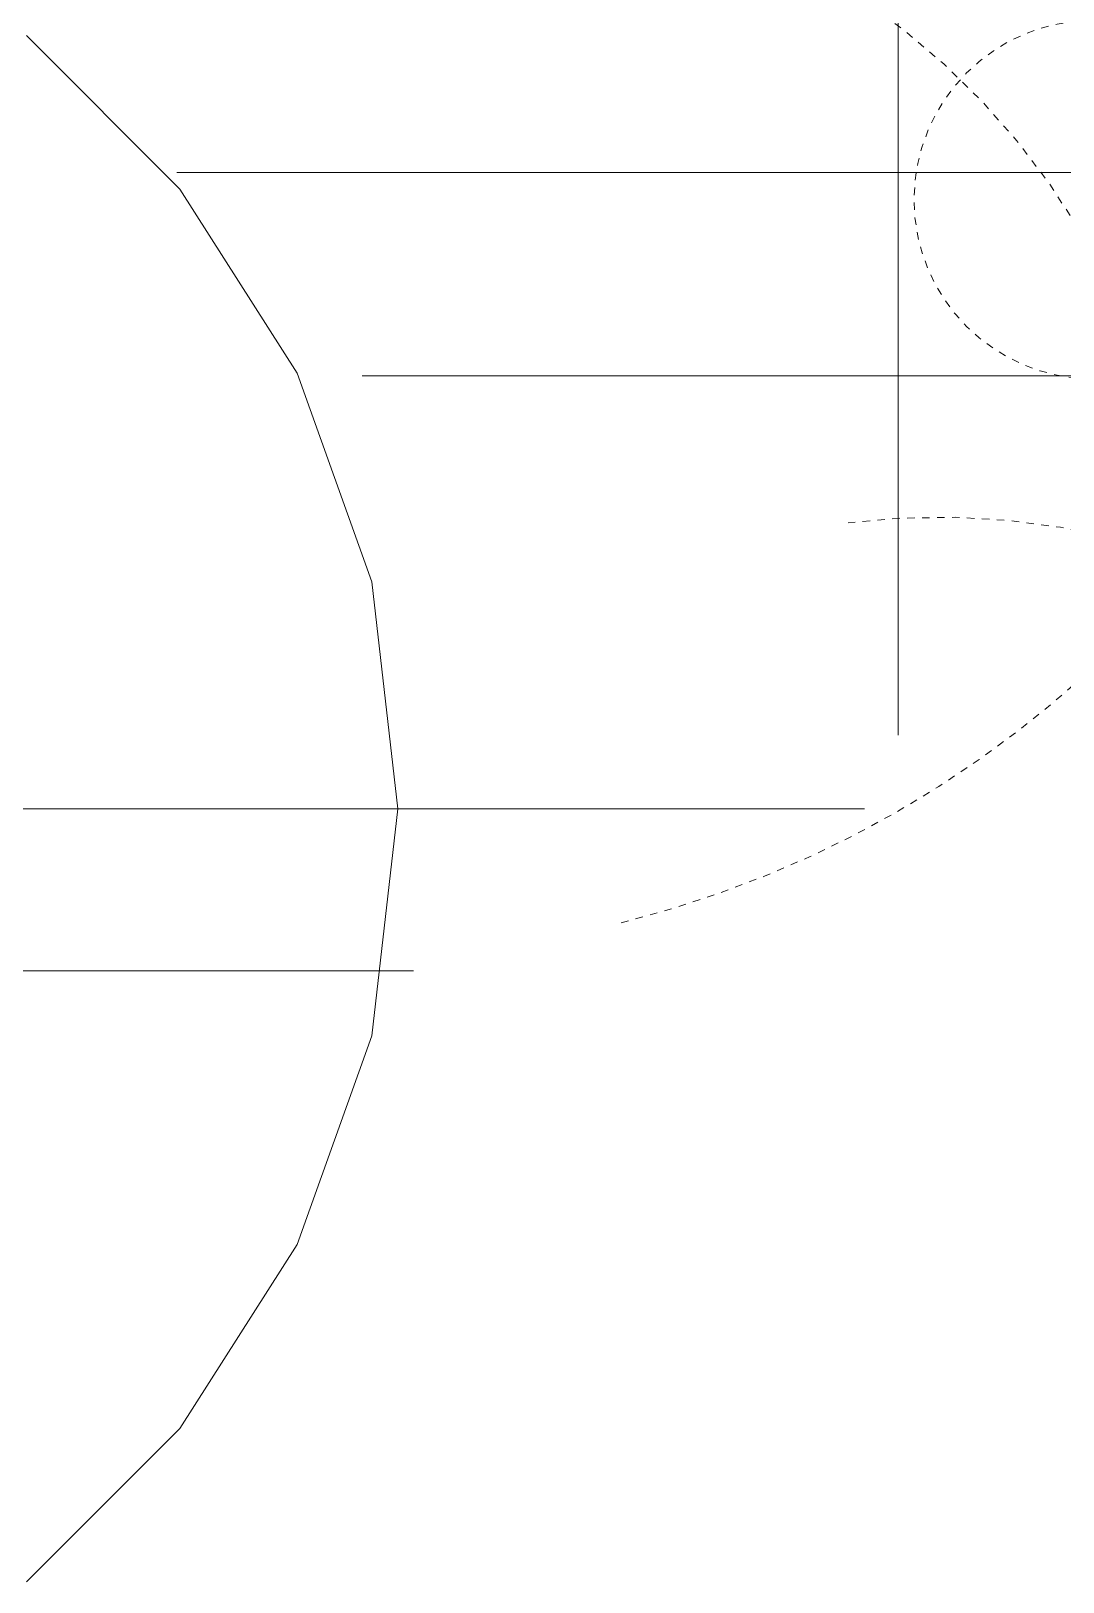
# Model space of a CAD drawing. Header units: inches. Extents: x 9391 to 11530, y 1186 to 2858.
# Drawn here: x 11309.96 to 11327.23, y 2608.62 to 2634.58 of the extents above; entities that cross this region are included whole.
import ezdxf

# ---------------------------------------------------------------- set-up
doc = ezdxf.new("R2010")
doc.units = ezdxf.units.IN
doc.header["$MEASUREMENT"] = 0
doc.linetypes.add('Dash', pattern=[0.25, 0.125, -0.125])
for name, color, linetype, lineweight in [('A-DETL-GENF-1', 254, 'Continuous', 9), ('A-DETL-GENF-2', 253, 'Continuous', 9), ('A-DETL-GENF-HDLN', 1, 'Dash', 9)]:
    doc.layers.add(name, color=color, linetype=linetype, lineweight=lineweight)

# ---------------------------------------------------------------- blocks, each defined once
blk = doc.blocks.new('lupin 26755 - lupin 26755-V79-FLOOR PLAN - ROOF')
at = {"layer": 'A-DETL-GENF-HDLN'}
for centre, radius, start, end in [((0, 0), 18, 194.002, 360), ((-12.131, -1.52), 12.226, 300.9755, 7.1395)]:
    blk.add_arc(centre, radius, start, end, dxfattribs=at)
blk = doc.blocks.new('lupin 26755 - lupin 26755-V81-FLOOR PLAN - ROOF')
at = {"layer": 'A-DETL-GENF-HDLN'}
blk.add_circle((-5.363, -12.255), 3, dxfattribs=at)
for centre, radius, start, end in [((0, 0), 18, 194.0019, 360), ((-12.131, -1.52), 12.226, 300.9755, 7.1395)]:
    blk.add_arc(centre, radius, start, end, dxfattribs=at)
blk = doc.blocks.new('magnolia 26756 - magnolia 26756-V87-FLOOR PLAN - ROOF')
at = {"layer": 'A-DETL-GENF-1'}
for p, q in [((0, 24.379), (0, 24.398)), ((0, 24.398), (0, 23.664)), ((0, 24.26), (0, 24.379)), ((0, 24.07), (0, 24.26)), ((0, 23.165), (0, 24.07)), ((0, 23.664), (0, 22.7)), ((0, 22.259), (0, 23.165)), ((0, 22.7), (0, 21.8)), ((0, 22.332), (0, 22.383)), ((0, 22.383), (0, 22.364)), ((0, 22.364), (0, 22.109)), ((0, 22.188), (0, 22.332)), ((0, 22.132), (0, 22.259)), ((0, 21.727), (0, 22.188)), ((0, 22.109), (0, 22.132)), ((0, 21.954), (0, 22.065)), ((0, 22.065), (0, 22.013)), ((0, 22.013), (0, 20.465)), ((0, 21.706), (0, 21.954)), ((0, 21.779), (0, 21.865)), ((0, 21.865), (0, 21.516)), ((0, 21.8), (0, 21.465)), ((0, 21.63), (0, 21.779)), ((0, 21.604), (0, 21.727)), ((0, 21.356), (0, 21.706)), ((0, 21.433), (0, 21.63)), ((0, 21.465), (0, 21.604)), ((0, 21.516), (0, 21.479)), ((0, 21.479), (0, 21.465)), ((0, 21.465), (0, 21.405)), ((0, 20.465), (0, 21.433)), ((0, 21.405), (0, 21.311)), ((0, 19.599), (0, 21.356)), ((0, 21.265), (0, 21.339)), ((0, 21.339), (0, 21.226)), ((0, 21.311), (0, 20.978)), ((0, 21.137), (0, 21.265)), ((0, 21.226), (0, 20.203)), ((0, 20.956), (0, 21.137)), ((0, 20.978), (0, 20.9)), ((0, 19.822), (0, 20.956)), ((0, 20.9), (0, 20.865)), ((0, 20.865), (0, 20.242)), ((0, 19.957), (0, 20.265)), ((0, 20.265), (0, 20.044)), ((0, 20.242), (0, 20.032)), ((0, 20.203), (0, 20.132)), ((0, 19.714), (0, 20.132)), ((0, 20.132), (0, 20.123)), ((0, 20.132), (0, 19.893)), ((0, 20.123), (0, 19.953)), ((0, 20.044), (0, 19.739)), ((0, 20.032), (0, 19.794)), ((0, 19.932), (0, 20.019)), ((0, 20.019), (0, 19.921)), ((0, 19.767), (0, 19.957)), ((0, 19.953), (0, 19.671)), ((0, 19.701), (0, 19.932)), ((0, 19.921), (0, 19.599)), ((0, 19.893), (0, 19.399)), ((0, 19.465), (0, 19.822)), ((0, 19.794), (0, 19.553)), ((0, 19.403), (0, 19.767)), ((0, 19.739), (0, 19.465)), ((0, 19.554), (0, 19.714)), ((0, 19.363), (0, 19.701)), ((0, 19.671), (0, 19.327)), ((0, 19.065), (0, 19.554)), ((0, 19.553), (0, 19.334)), ((0, 19.215), (0, 19.403)), ((0, 19.399), (0, 15.932)), ((0, 18.961), (0, 19.363)), ((0, 19.334), (0, 19.163)), ((0, 19.327), (0, 18.971)), ((0, 18.68), (0, 19.215)), ((0, 19.163), (0, 19.065)), ((0, 18.971), (0, 18.653)), ((0, 18.532), (0, 18.961)), ((0, 18.158), (0, 18.68)), ((0, 18.653), (0, 18.424)), ((0, 18.36), (0, 18.532)), ((0, 18.424), (0, 18.039)), ((0, 18.259), (0, 18.36)), ((0, 18.131), (0, 18.259)), ((0, 16.762), (0, 18.158)), ((0, 18.034), (0, 18.131)), ((0, 18.039), (0, 16.307)), ((0, 17.868), (0, 18.034)), ((0, 17.852), (0, 17.965)), ((0, 17.965), (0, 17.598)), ((0, 17.813), (0, 17.914)), ((0, 17.914), (0, 17.865)), ((0, 17.599), (0, 17.868)), ((0, 17.865), (0, 17.36)), ((0, 17.678), (0, 17.852)), ((0, 17.601), (0, 17.813)), ((0, 17.726), (0, 17.732)), ((0, 17.732), (0, 17.445)), ((0, 16.958), (0, 17.732)), ((0, 17.732), (0, 17.503)), ((0, 17.609), (0, 17.732)), ((0, 17.732), (0, 17.73)), ((0, 17.73), (0, 17.517)), ((0, 17.705), (0, 17.726)), ((0, 17.671), (0, 17.705)), ((0, 17.014), (0, 17.678)), ((0, 17.565), (0, 17.671)), ((0, 17.41), (0, 17.609)), ((0, 16.399), (0, 17.601)), ((0, 17.465), (0, 17.599)), ((0, 17.507), (0, 17.599)), ((0, 17.599), (0, 17.429)), ((0, 17.598), (0, 17.526)), ((0, 17.416), (0, 17.565)), ((0, 17.526), (0, 17.507)), ((0, 17.517), (0, 17.156)), ((0, 17.503), (0, 16.885)), ((0, 17.422), (0, 17.465)), ((0, 17.445), (0, 17.422)), ((0, 17.429), (0, 16.602)), ((0, 17.096), (0, 17.416)), ((0, 16.229), (0, 17.41)), ((0, 17.36), (0, 17.083)), ((0, 17.156), (0, 15.466)), ((0, 16.71), (0, 17.096)), ((0, 17.083), (0, 16.978)), ((0, 16.816), (0, 17.014)), ((0, 16.978), (0, 16.817)), ((0, 15.199), (0, 16.958)), ((0, 16.885), (0, 16.706)), ((0, 16.817), (0, 16.324)), ((0, 16.666), (0, 16.816)), ((0, 16.384), (0, 16.762)), ((0, 15.873), (0, 16.71)), ((0, 16.706), (0, 16.544)), ((0, 16.492), (0, 16.666)), ((0, 16.602), (0, 16.432)), ((0, 16.544), (0, 16.399)), ((0, 16.266), (0, 16.492)), ((0, 16.432), (0, 15.651)), ((0, 16.066), (0, 16.384)), ((0, 16.324), (0, 15.599)), ((0, 16.307), (0, 16.266)), ((0, 15.932), (0, 16.229)), ((0, 15.832), (0, 16.066)), ((0, 15.161), (0, 15.873)), ((0, 15.603), (0, 15.866)), ((0, 15.866), (0, 15.862)), ((0, 15.862), (0, 15.803)), ((0, 14.932), (0, 15.832)), ((0, 15.832), (0, 15.549)), ((0, 15.703), (0, 15.832)), ((0, 15.803), (0, 15.703)), ((0, 15.703), (0, 15.199)), ((0, 15.649), (0, 15.703)), ((0, 15.651), (0, 15.177)), ((0, 15.645), (0, 15.649)), ((0, 15.649), (0, 15.64)), ((0, 15.64), (0, 15.649)), ((0, 15.599), (0, 15.645)), ((0, 15.443), (0, 15.603)), ((0, 15.549), (0, 15.436)), ((0, 15.466), (0, 15.319)), ((0, 15.345), (0, 15.443)), ((0, 15.436), (0, 15.329)), ((0, 15.183), (0, 15.345)), ((0, 15.329), (0, 15.216)), ((0, 15.319), (0, 15.183)), ((0, 15.216), (0, 15.087)), ((0, 15.038), (0, 15.183)), ((0, 15.183), (0, 14.84)), ((0, 15.177), (0, 14.932)), ((0, 14.932), (0, 15.161)), ((0, 15.087), (0, 14.932)), ((0, 14.799), (0, 15.038)), ((0, 14.77), (0, 14.932)), ((0, 14.932), (0, 14.818)), ((0, 14.84), (0, 14.666)), ((0, 14.818), (0, 14.655)), ((0, 14.614), (0, 14.799)), ((0, 14.603), (0, 14.77)), ((0, 14.642), (0, 14.692)), ((0, 14.692), (0, 14.684)), ((0, 14.684), (0, 14.636)), ((0, 14.666), (0, 14.457)), ((0, 14.655), (0, 14.449)), ((0, 14.532), (0, 14.642)), ((0, 14.166), (0, 14.614)), ((0, 14.437), (0, 14.603)), ((0, 12.983), (0, 14.532)), ((0, 14.457), (0, 14.211)), ((0, 14.449), (0, 13.332)), ((0, 14.275), (0, 14.437)), ((0, 14.028), (0, 14.399)), ((0, 14.399), (0, 14.26)), ((0, 14.123), (0, 14.275)), ((0, 14.26), (0, 13.819)), ((0, 14.211), (0, 13.927)), ((0, 14.029), (0, 14.166)), ((0, 13.985), (0, 14.123)), ((0, 13.886), (0, 14.029)), ((0, 13.332), (0, 14.028)), ((0, 13.413), (0, 13.985)), ((0, 13.927), (0, 13.605)), ((0, 13.732), (0, 13.886)), ((0, 13.819), (0, 13.683)), ((0, 13.755), (0, 13.78)), ((0, 13.78), (0, 13.775)), ((0, 13.775), (0, 13.732)), ((0, 13.704), (0, 13.755)), ((0, 13.635), (0, 13.704)), ((0, 13.683), (0, 13.564)), ((0, 13.554), (0, 13.635)), ((0, 13.605), (0, 13.243)), ((0, 13.564), (0, 13.466)), ((0, 13.466), (0, 13.554)), ((0, 13.286), (0, 13.413)), ((0, 12.933), (0, 13.286)), ((0, 13.243), (0, 12.399)), ((0, 12.768), (0, 12.983)), ((0, 12.707), (0, 12.933)), ((0, 12.581), (0, 12.768)), ((0, 12.586), (0, 12.707)), ((0, 12.534), (0, 12.586)), ((0, 12.399), (0, 12.581)), ((0, 12.501), (0, 12.534)), ((0, 12.451), (0, 12.501)), ((0, 12.333), (0, 12.451)), ((0, 12.246), (0, 12.333)), ((0, 12.138), (0, 12.246)), ((0, 11.881), (0, 12.138)), ((0, 11.598), (0, 11.881)), ((0, 11.459), (0, 11.598)), ((0, 10.391), (0, 11.459)), ((0, 10.457), (0, 10.533)), ((0, 10.533), (0, 10.48)), ((0, 10.48), (0, 9.679)), ((0, 10.249), (0, 10.457)), ((0, 9.149), (0, 10.391)), ((0, 9.94), (0, 10.249)), ((0, 8.266), (0, 9.94)), ((0, 9.679), (0, 9.477))]:
    blk.add_line(p, q, dxfattribs=at)
blk = doc.blocks.new('magnolia 26756 - magnolia 26756-V88-FLOOR PLAN - ROOF')
at = {"layer": 'A-DETL-GENF-1'}
for p, q in [((0, -8.726), (0, -10.933)), ((-12.942, -10.372), (-10.372, -12.942)), ((10.372, -12.942), (12.942, -10.372)), ((0, -11.351), (0, -10.417)), ((0, -10.762), (0, -10.758)), ((0, -10.758), (0, -10.776)), ((0, -10.791), (0, -10.762)), ((0, -10.776), (0, -10.814)), ((0, -10.847), (0, -10.791)), ((0, -10.814), (0, -10.869)), ((0, -10.933), (0, -10.847)), ((0, -10.869), (0, -11.4)), ((0, -11.691), (0, -11.351)), ((0, -11.4), (0, -11.923)), ((0, -12.066), (0, -11.691)), ((0, -11.923), (0, -14.121)), ((0, -11.97), (0, -11.953)), ((0, -11.953), (0, -12.066)), ((0, -12.095), (0, -11.97)), ((0, -12.304), (0, -12.095)), ((0, -13.199), (0, -12.304)), ((0, -13.115), (0, -12.599)), ((0, -12.599), (0, -12.864)), ((-10.372, -12.942), (-7.292, -14.902)), ((0, -12.864), (0, -12.942)), ((0, -12.942), (0, -13.054)), ((7.292, -14.902), (10.372, -12.942)), ((0, -13.054), (0, -13.466)), ((0, -14.474), (0, -13.115)), ((0, -14.932), (0, -13.199)), ((0, -13.199), (0, -14.266)), ((0, -13.545), (0, -13.199)), ((0, -13.466), (0, -13.796)), ((0, -13.671), (0, -13.545)), ((0, -13.824), (0, -13.671)), ((0, -17.199), (0, -13.732)), ((0, -13.732), (0, -13.905)), ((0, -13.796), (0, -15.239)), ((0, -14.266), (0, -13.824)), ((0, -13.905), (0, -14.202)), ((0, -14.121), (0, -14.744)), ((0, -14.725), (0, -14.199)), ((0, -14.199), (0, -15.031)), ((0, -14.202), (0, -14.568)), ((0, -14.948), (0, -14.474)), ((0, -14.568), (0, -15.518)), ((0, -14.806), (0, -14.725)), ((0, -14.744), (0, -14.82)), ((-7.292, -14.902), (-3.801, -16.151)), ((0, -14.82), (0, -14.806)), ((0, -15.932), (0, -14.932)), ((0, -15.599), (0, -14.948)), ((0, -15.031), (0, -15.695)), ((3.801, -16.151), (7.292, -14.902)), ((0, -15.239), (0, -15.567)), ((0, -15.518), (0, -15.599)), ((0, -15.567), (0, -15.81)), ((0, -15.695), (0, -16.255)), ((0, -15.81), (0, -15.932)), ((-3.801, -16.151), (0, -16.589)), ((0, -16.589), (3.801, -16.151)), ((0, -16.255), (0, -16.775)), ((0, -16.462), (0, -16.42)), ((0, -16.42), (0, -16.431)), ((0, -16.431), (0, -16.506)), ((0, -16.546), (0, -16.462)), ((0, -16.506), (0, -16.655)), ((0, -16.552), (0, -16.538)), ((0, -16.538), (0, -16.595)), ((0, -16.662), (0, -16.546)), ((0, -16.655), (0, -16.552)), ((0, -16.595), (0, -17.027)), ((0, -16.799), (0, -16.662)), ((0, -16.775), (0, -17.318)), ((0, -17.433), (0, -16.799)), ((0, -16.899), (0, -16.868)), ((0, -16.868), (0, -16.947)), ((0, -17.171), (0, -16.899)), ((0, -16.947), (0, -17.567)), ((0, -17.027), (0, -17.199)), ((0, -17.283), (0, -17.171)), ((0, -17.376), (0, -17.283)), ((0, -17.318), (0, -17.949)), ((0, -17.449), (0, -17.376)), ((0, -17.433), (0, -20.865)), ((0, -17.502), (0, -17.449)), ((0, -17.532), (0, -17.502)), ((0, -17.821), (0, -17.532)), ((0, -17.546), (0, -17.536)), ((0, -17.536), (0, -17.537)), ((0, -17.537), (0, -17.548)), ((0, -17.567), (0, -17.546)), ((0, -17.548), (0, -17.568)), ((0, -17.567), (0, -17.599)), ((0, -17.599), (0, -17.567)), ((0, -17.568), (0, -17.599)), ((0, -17.599), (0, -18.566)), ((0, -18.056), (0, -17.821)), ((0, -17.949), (0, -18.732)), ((0, -18.581), (0, -18.056)), ((0, -18.566), (0, -19.377)), ((0, -18.746), (0, -18.581)), ((0, -18.732), (0, -19.079)), ((0, -18.932), (0, -18.746)), ((0, -20.431), (0, -18.932)), ((0, -18.932), (0, -19.472)), ((0, -19.006), (0, -18.932)), ((0, -19.12), (0, -19.006)), ((0, -19.079), (0, -19.46)), ((0, -19.414), (0, -19.12)), ((0, -19.377), (0, -20.076)), ((0, -19.564), (0, -19.414)), ((0, -19.46), (0, -19.844)), ((0, -19.472), (0, -19.561)), ((0, -19.561), (0, -19.732)), ((0, -19.697), (0, -19.564)), ((0, -19.97), (0, -19.697)), ((0, -19.732), (0, -19.968)), ((0, -19.844), (0, -20.202)), ((0, -20.239), (0, -19.965)), ((0, -19.965), (0, -20.84)), ((0, -19.968), (0, -20.131)), ((0, -20.279), (0, -19.97)), ((0, -20.735), (0, -19.999)), ((0, -19.999), (0, -21.065)), ((0, -20.076), (0, -20.399)), ((0, -20.131), (0, -20.376)), ((0, -20.202), (0, -20.5)), ((0, -20.466), (0, -20.239)), ((0, -20.695), (0, -20.279)), ((0, -20.376), (0, -20.442)), ((0, -20.399), (0, -21.428)), ((0, -20.697), (0, -20.431)), ((0, -20.442), (0, -20.532)), ((0, -20.658), (0, -20.466)), ((0, -20.5), (0, -20.71)), ((0, -20.532), (0, -22.678)), ((0, -21.332), (0, -20.658)), ((0, -21.187), (0, -20.695)), ((0, -20.91), (0, -20.697)), ((0, -20.71), (0, -20.799)), ((0, -22.369), (0, -20.735)), ((0, -20.799), (0, -21)), ((0, -20.84), (0, -20.979)), ((0, -21.001), (0, -20.865)), ((0, -21.065), (0, -20.91)), ((0, -20.979), (0, -21.001)), ((0, -21), (0, -21.704)), ((0, -22.798), (0, -21.187)), ((0, -21.298), (0, -21.227)), ((0, -21.227), (0, -21.332)), ((0, -21.599), (0, -21.298)), ((0, -21.428), (0, -21.546)), ((0, -21.546), (0, -21.597)), ((0, -21.597), (0, -21.599)), ((0, -21.704), (0, -22.575)), ((0, -22.031), (0, -21.865)), ((0, -21.865), (0, -21.891)), ((0, -21.891), (0, -21.997)), ((0, -21.997), (0, -22.455)), ((0, -23.983), (0, -22.031)), ((0, -22.532), (0, -22.369)), ((0, -22.455), (0, -22.539)), ((0, -22.539), (0, -22.532)), ((0, -22.575), (0, -22.985)), ((0, -22.678), (0, -23.863)), ((0, -22.948), (0, -22.798)), ((0, -23.955), (0, -22.932)), ((0, -22.932), (0, -23.018)), ((0, -23.018), (0, -22.948)), ((0, -22.985), (0, -23.332)), ((0, -23.437), (0, -23.199)), ((0, -23.199), (0, -24.132)), ((0, -23.332), (0, -23.416)), ((0, -23.416), (0, -23.437)), ((0, -23.863), (0, -24.236)), ((0, -24.171), (0, -23.955)), ((0, -24.132), (0, -23.983)), ((0, -24.398), (0, -24.171)), ((0, -24.236), (0, -24.398))]:
    blk.add_line(p, q, dxfattribs=at)
blk = doc.blocks.new('magnolia 26756 - magnolia 26756-V94-FLOOR PLAN - ROOF')
at = {"layer": 'A-DETL-GENF-1'}
for p, q in [((0, 24.379), (0, 24.398)), ((0, 24.398), (0, 23.664)), ((0, 24.26), (0, 24.379)), ((0, 24.07), (0, 24.26)), ((0, 23.165), (0, 24.07)), ((0, 23.664), (0, 22.7)), ((0, 22.259), (0, 23.165)), ((0, 22.7), (0, 21.8)), ((0, 22.332), (0, 22.383)), ((0, 22.383), (0, 22.364)), ((0, 22.364), (0, 22.109)), ((0, 22.188), (0, 22.332)), ((0, 22.132), (0, 22.259)), ((0, 21.727), (0, 22.188)), ((0, 22.109), (0, 22.132)), ((0, 21.954), (0, 22.065)), ((0, 22.065), (0, 22.013)), ((0, 22.013), (0, 20.465)), ((0, 21.706), (0, 21.954)), ((0, 21.779), (0, 21.865)), ((0, 21.865), (0, 21.516)), ((0, 21.8), (0, 21.465)), ((0, 21.63), (0, 21.779)), ((0, 21.604), (0, 21.727)), ((0, 21.356), (0, 21.706)), ((0, 21.433), (0, 21.63)), ((0, 21.465), (0, 21.604)), ((0, 21.516), (0, 21.479)), ((0, 21.479), (0, 21.465)), ((0, 21.465), (0, 21.405)), ((0, 20.465), (0, 21.433)), ((0, 21.405), (0, 21.311)), ((0, 19.599), (0, 21.356)), ((0, 21.265), (0, 21.339)), ((0, 21.339), (0, 21.226)), ((0, 21.311), (0, 20.978)), ((0, 21.137), (0, 21.265)), ((0, 21.226), (0, 20.203)), ((0, 20.956), (0, 21.137)), ((0, 20.978), (0, 20.9)), ((0, 19.822), (0, 20.956)), ((0, 20.9), (0, 20.865)), ((0, 20.865), (0, 20.242)), ((0, 19.957), (0, 20.265)), ((0, 20.265), (0, 20.044)), ((0, 20.242), (0, 20.032)), ((0, 20.203), (0, 20.132)), ((0, 19.714), (0, 20.132)), ((0, 20.132), (0, 20.123)), ((0, 20.132), (0, 19.893)), ((0, 20.123), (0, 19.953)), ((0, 20.044), (0, 19.739)), ((0, 20.032), (0, 19.794)), ((0, 19.932), (0, 20.019)), ((0, 20.019), (0, 19.921)), ((0, 19.767), (0, 19.957)), ((0, 19.953), (0, 19.671)), ((0, 19.701), (0, 19.932)), ((0, 19.921), (0, 19.599)), ((0, 19.893), (0, 19.399)), ((0, 19.465), (0, 19.822)), ((0, 19.794), (0, 19.553)), ((0, 19.403), (0, 19.767)), ((0, 19.739), (0, 19.465)), ((0, 19.554), (0, 19.714)), ((0, 19.363), (0, 19.701)), ((0, 19.671), (0, 19.327)), ((0, 19.065), (0, 19.554)), ((0, 19.553), (0, 19.334)), ((0, 19.215), (0, 19.403)), ((0, 19.399), (0, 15.932)), ((0, 18.961), (0, 19.363)), ((0, 19.334), (0, 19.163)), ((0, 19.327), (0, 18.971)), ((0, 18.68), (0, 19.215)), ((0, 19.163), (0, 19.065)), ((0, 18.971), (0, 18.653)), ((0, 18.532), (0, 18.961)), ((0, 18.158), (0, 18.68)), ((0, 18.653), (0, 18.424)), ((0, 18.36), (0, 18.532)), ((0, 18.424), (0, 18.039)), ((0, 18.259), (0, 18.36)), ((0, 18.131), (0, 18.259)), ((0, 16.762), (0, 18.158)), ((0, 18.034), (0, 18.131)), ((0, 18.039), (0, 16.307)), ((0, 17.868), (0, 18.034)), ((0, 17.852), (0, 17.965)), ((0, 17.965), (0, 17.598)), ((0, 17.813), (0, 17.914)), ((0, 17.914), (0, 17.865)), ((0, 17.599), (0, 17.868)), ((0, 17.865), (0, 17.36)), ((0, 17.678), (0, 17.852)), ((0, 17.601), (0, 17.813)), ((0, 17.726), (0, 17.732)), ((0, 17.732), (0, 17.445)), ((0, 16.958), (0, 17.732)), ((0, 17.732), (0, 17.503)), ((0, 17.609), (0, 17.732)), ((0, 17.732), (0, 17.73)), ((0, 17.73), (0, 17.517)), ((0, 17.705), (0, 17.726)), ((0, 17.671), (0, 17.705)), ((0, 17.014), (0, 17.678)), ((0, 17.565), (0, 17.671)), ((0, 17.41), (0, 17.609)), ((0, 16.399), (0, 17.601)), ((0, 17.465), (0, 17.599)), ((0, 17.507), (0, 17.599)), ((0, 17.599), (0, 17.429)), ((0, 17.598), (0, 17.526)), ((0, 17.416), (0, 17.565)), ((0, 17.526), (0, 17.507)), ((0, 17.517), (0, 17.156)), ((0, 17.503), (0, 16.885)), ((0, 17.422), (0, 17.465)), ((0, 17.445), (0, 17.422)), ((0, 17.429), (0, 16.602)), ((0, 17.096), (0, 17.416)), ((0, 16.229), (0, 17.41)), ((0, 17.36), (0, 17.083)), ((0, 17.156), (0, 15.466)), ((0, 16.71), (0, 17.096)), ((0, 17.083), (0, 16.978)), ((0, 16.816), (0, 17.014)), ((0, 16.978), (0, 16.817)), ((0, 15.199), (0, 16.958)), ((0, 16.885), (0, 16.706)), ((0, 16.817), (0, 16.324)), ((0, 16.666), (0, 16.816)), ((0, 16.384), (0, 16.762)), ((0, 15.873), (0, 16.71)), ((0, 16.706), (0, 16.544)), ((0, 16.492), (0, 16.666)), ((0, 16.602), (0, 16.432)), ((0, 16.544), (0, 16.399)), ((0, 16.266), (0, 16.492)), ((0, 16.432), (0, 15.651)), ((0, 16.066), (0, 16.384)), ((0, 16.324), (0, 15.599)), ((0, 16.307), (0, 16.266)), ((0, 15.932), (0, 16.229)), ((0, 15.832), (0, 16.066)), ((0, 15.161), (0, 15.873)), ((0, 15.603), (0, 15.866)), ((0, 15.866), (0, 15.862)), ((0, 15.862), (0, 15.803)), ((0, 14.932), (0, 15.832)), ((0, 15.832), (0, 15.549)), ((0, 15.703), (0, 15.832)), ((0, 15.803), (0, 15.703)), ((0, 15.703), (0, 15.199)), ((0, 15.649), (0, 15.703)), ((0, 15.651), (0, 15.177)), ((0, 15.645), (0, 15.649)), ((0, 15.649), (0, 15.64)), ((0, 15.64), (0, 15.649)), ((0, 15.599), (0, 15.645)), ((0, 15.443), (0, 15.603)), ((0, 15.549), (0, 15.436)), ((0, 15.466), (0, 15.319)), ((0, 15.345), (0, 15.443)), ((0, 15.436), (0, 15.329)), ((0, 15.183), (0, 15.345)), ((0, 15.329), (0, 15.216)), ((0, 15.319), (0, 15.183)), ((0, 15.216), (0, 15.087)), ((0, 15.038), (0, 15.183)), ((0, 15.183), (0, 14.84)), ((0, 15.177), (0, 14.932)), ((0, 14.932), (0, 15.161)), ((0, 15.087), (0, 14.932)), ((0, 14.799), (0, 15.038)), ((0, 14.77), (0, 14.932)), ((0, 14.932), (0, 14.818)), ((0, 14.84), (0, 14.666)), ((0, 14.818), (0, 14.655)), ((0, 14.614), (0, 14.799)), ((0, 14.603), (0, 14.77)), ((0, 14.642), (0, 14.692)), ((0, 14.692), (0, 14.684)), ((0, 14.684), (0, 14.636)), ((0, 14.666), (0, 14.457)), ((0, 14.655), (0, 14.449)), ((0, 14.532), (0, 14.642)), ((0, 14.166), (0, 14.614)), ((0, 14.437), (0, 14.603)), ((0, 12.983), (0, 14.532)), ((0, 14.457), (0, 14.211)), ((0, 14.449), (0, 13.332)), ((0, 14.275), (0, 14.437)), ((0, 14.028), (0, 14.399)), ((0, 14.399), (0, 14.26)), ((0, 14.123), (0, 14.275)), ((0, 14.26), (0, 13.819)), ((0, 14.211), (0, 13.927)), ((0, 14.029), (0, 14.166)), ((0, 13.985), (0, 14.123)), ((0, 13.886), (0, 14.029)), ((0, 13.332), (0, 14.028)), ((0, 13.413), (0, 13.985)), ((0, 13.927), (0, 13.605)), ((0, 13.732), (0, 13.886)), ((0, 13.819), (0, 13.683)), ((0, 13.755), (0, 13.78)), ((0, 13.78), (0, 13.775)), ((0, 13.775), (0, 13.732)), ((0, 13.704), (0, 13.755)), ((0, 13.635), (0, 13.704)), ((0, 13.683), (0, 13.564)), ((0, 13.554), (0, 13.635)), ((0, 13.605), (0, 13.243)), ((0, 13.564), (0, 13.466)), ((0, 13.466), (0, 13.554)), ((0, 13.286), (0, 13.413)), ((0, 12.933), (0, 13.286)), ((0, 13.243), (0, 12.399)), ((0, 12.768), (0, 12.983)), ((0, 12.707), (0, 12.933)), ((0, 12.581), (0, 12.768)), ((0, 12.586), (0, 12.707))]:
    blk.add_line(p, q, dxfattribs=at)
blk = doc.blocks.new('magnolia 26756 - magnolia 26756-V95-FLOOR PLAN - ROOF')
at = {"layer": 'A-DETL-GENF-1'}
for p, q in [((-24.236, 0), (-24.398, 0)), ((-24.398, 0), (-24.171, 0)), ((-23.863, 0), (-24.236, 0)), ((-24.171, 0), (-23.955, 0)), ((-23.199, 0), (-24.132, 0)), ((-24.132, 0), (-23.983, 0)), ((-23.983, 0), (-22.031, 0)), ((-23.955, 0), (-22.932, 0)), ((-22.678, 0), (-23.863, 0)), ((-23.416, 0), (-23.437, 0)), ((-23.437, 0), (-23.199, 0)), ((-23.332, 0), (-23.416, 0)), ((-22.985, 0), (-23.332, 0)), ((-22.932, 0), (-23.018, 0)), ((-23.018, 0), (-22.948, 0)), ((-22.575, 0), (-22.985, 0)), ((-22.948, 0), (-22.798, 0)), ((-22.798, 0), (-21.187, 0)), ((-20.532, 0), (-22.678, 0)), ((-21.704, 0), (-22.575, 0)), ((-22.455, 0), (-22.539, 0)), ((-22.539, 0), (-22.532, 0)), ((-22.532, 0), (-22.369, 0)), ((-21.997, 0), (-22.455, 0)), ((-22.369, 0), (-20.735, 0)), ((-22.031, 0), (-21.865, 0)), ((-21.891, 0), (-21.997, 0)), ((-21.865, 0), (-21.891, 0)), ((-21, 0), (-21.704, 0)), ((-21.597, 0), (-21.599, 0)), ((-21.599, 0), (-21.298, 0)), ((-21.546, 0), (-21.597, 0)), ((-21.428, 0), (-21.546, 0)), ((-20.399, 0), (-21.428, 0)), ((-21.227, 0), (-21.332, 0)), ((-21.332, 0), (-20.658, 0)), ((-21.298, 0), (-21.227, 0)), ((-21.187, 0), (-20.695, 0)), ((-19.999, 0), (-21.065, 0)), ((-21.065, 0), (-20.91, 0)), ((-20.979, 0), (-21.001, 0)), ((-21.001, 0), (-20.865, 0)), ((-20.799, 0), (-21, 0)), ((-20.84, 0), (-20.979, 0)), ((-20.91, 0), (-20.697, 0)), ((-17.433, 0), (-20.865, 0)), ((-19.965, 0), (-20.84, 0)), ((-20.71, 0), (-20.799, 0)), ((-20.735, 0), (-19.999, 0)), ((-20.5, 0), (-20.71, 0)), ((-20.697, 0), (-20.431, 0)), ((-20.695, 0), (-20.279, 0)), ((-20.658, 0), (-20.466, 0)), ((-20.442, 0), (-20.532, 0)), ((-20.202, 0), (-20.5, 0)), ((-20.466, 0), (-20.239, 0)), ((-20.376, 0), (-20.442, 0)), ((-20.431, 0), (-18.932, 0)), ((-20.076, 0), (-20.399, 0)), ((-20.131, 0), (-20.376, 0)), ((-20.279, 0), (-19.97, 0)), ((-20.239, 0), (-19.965, 0)), ((-19.844, 0), (-20.202, 0)), ((-19.968, 0), (-20.131, 0)), ((-19.377, 0), (-20.076, 0)), ((-19.97, 0), (-19.697, 0)), ((-19.732, 0), (-19.968, 0)), ((-19.46, 0), (-19.844, 0)), ((-19.561, 0), (-19.732, 0)), ((-19.697, 0), (-19.564, 0)), ((-19.564, 0), (-19.414, 0)), ((-19.472, 0), (-19.561, 0)), ((-18.932, 0), (-19.472, 0)), ((-19.079, 0), (-19.46, 0)), ((-19.414, 0), (-19.12, 0)), ((-18.566, 0), (-19.377, 0)), ((-19.12, 0), (-19.006, 0)), ((-18.732, 0), (-19.079, 0)), ((-19.006, 0), (-18.932, 0)), ((-18.932, 0), (-18.746, 0)), ((-18.746, 0), (-18.581, 0)), ((-17.949, 0), (-18.732, 0)), ((-18.581, 0), (-18.056, 0)), ((-17.599, 0), (-18.566, 0)), ((-18.056, 0), (-17.821, 0)), ((-17.318, 0), (-17.949, 0)), ((-17.821, 0), (-17.532, 0)), ((-17.567, 0), (-17.599, 0)), ((-17.599, 0), (-17.567, 0)), ((-17.568, 0), (-17.599, 0)), ((-17.548, 0), (-17.568, 0)), ((-16.947, 0), (-17.567, 0)), ((-17.567, 0), (-17.546, 0)), ((-17.537, 0), (-17.548, 0)), ((-17.546, 0), (-17.536, 0)), ((-17.536, 0), (-17.537, 0)), ((-17.532, 0), (-17.502, 0)), ((-17.502, 0), (-17.449, 0)), ((-17.449, 0), (-17.376, 0)), ((-17.376, 0), (-17.283, 0)), ((-16.775, 0), (-17.318, 0)), ((-17.283, 0), (-17.171, 0)), ((-17.027, 0), (-17.199, 0)), ((-17.199, 0), (-13.732, 0)), ((-17.171, 0), (-16.899, 0)), ((-16.595, 0), (-17.027, 0)), ((-16.868, 0), (-16.947, 0)), ((-16.899, 0), (-16.868, 0)), ((-16.255, 0), (-16.775, 0)), ((-15.695, 0), (-16.255, 0)), ((-15.031, 0), (-15.695, 0)), ((-15.518, 0), (-15.599, 0)), ((-15.599, 0), (-14.948, 0)), ((-14.568, 0), (-15.518, 0)), ((-14.199, 0), (-15.031, 0)), ((-14.948, 0), (-14.474, 0)), ((-14.744, 0), (-14.82, 0)), ((-14.82, 0), (-14.806, 0)), ((-14.806, 0), (-14.725, 0)), ((-14.121, 0), (-14.744, 0)), ((-14.725, 0), (-14.199, 0)), ((-14.202, 0), (-14.568, 0)), ((-14.474, 0), (-13.115, 0)), ((-13.905, 0), (-14.202, 0)), ((-11.923, 0), (-14.121, 0)), ((-13.732, 0), (-13.905, 0)), ((-13.466, 0), (-13.796, 0)), ((-13.054, 0), (-13.466, 0)), ((-13.115, 0), (-12.599, 0)), ((-12.942, 0), (-13.054, 0)), ((-12.864, 0), (-12.942, 0)), ((-12.599, 0), (-12.864, 0)), ((-17.433, 0), (-16.799, 0)), ((-16.799, 0), (-16.662, 0)), ((-16.662, 0), (-16.546, 0)), ((-16.506, 0), (-16.655, 0)), ((-16.655, 0), (-16.552, 0)), ((-16.538, 0), (-16.595, 0)), ((-16.552, 0), (-16.538, 0)), ((-16.546, 0), (-16.462, 0)), ((-16.431, 0), (-16.506, 0)), ((-16.462, 0), (-16.42, 0)), ((-16.42, 0), (-16.431, 0)), ((-15.81, 0), (-15.932, 0)), ((-15.932, 0), (-14.932, 0)), ((-15.567, 0), (-15.81, 0)), ((-15.239, 0), (-15.567, 0)), ((-13.796, 0), (-15.239, 0)), ((-14.932, 0), (-13.199, 0)), ((-13.199, 0), (-14.266, 0)), ((-14.266, 0), (-13.824, 0)), ((-13.824, 0), (-13.671, 0)), ((-13.671, 0), (-13.545, 0)), ((-13.545, 0), (-13.199, 0)), ((-13.199, 0), (-12.304, 0))]:
    blk.add_line(p, q, dxfattribs=at)
blk = doc.blocks.new('magnolia 26756 - magnolia 26756-V101-FLOOR PLAN - ROOF')
at = {"layer": 'A-DETL-GENF-1'}
for p, q in [((17.868, 0), (18.034, 0)), ((18.034, 0), (18.131, 0)), ((18.131, 0), (18.259, 0)), ((18.259, 0), (18.36, 0)), ((18.36, 0), (18.532, 0)), ((18.532, 0), (18.961, 0)), ((18.961, 0), (19.363, 0)), ((19.363, 0), (19.701, 0)), ((19.921, 0), (19.599, 0)), ((19.599, 0), (21.356, 0)), ((19.701, 0), (19.932, 0)), ((20.019, 0), (19.921, 0)), ((19.932, 0), (20.019, 0)), ((22.013, 0), (20.465, 0)), ((21.356, 0), (21.706, 0)), ((21.706, 0), (21.954, 0)), ((21.954, 0), (22.065, 0)), ((22.065, 0), (22.013, 0)), ((19.399, 0), (15.932, 0)), ((18.039, 0), (16.307, 0)), ((16.762, 0), (18.158, 0)), ((18.424, 0), (18.039, 0)), ((18.158, 0), (18.68, 0)), ((18.653, 0), (18.424, 0)), ((18.971, 0), (18.653, 0)), ((18.68, 0), (19.215, 0)), ((19.327, 0), (18.971, 0)), ((19.163, 0), (19.065, 0)), ((19.065, 0), (19.554, 0)), ((19.334, 0), (19.163, 0)), ((19.215, 0), (19.403, 0)), ((19.671, 0), (19.327, 0)), ((19.553, 0), (19.334, 0)), ((19.893, 0), (19.399, 0)), ((19.403, 0), (19.767, 0)), ((19.739, 0), (19.465, 0)), ((19.465, 0), (19.822, 0)), ((19.794, 0), (19.553, 0)), ((19.554, 0), (19.714, 0)), ((19.953, 0), (19.671, 0)), ((19.714, 0), (20.132, 0)), ((20.044, 0), (19.739, 0)), ((19.767, 0), (19.957, 0)), ((20.032, 0), (19.794, 0)), ((19.822, 0), (20.956, 0)), ((20.132, 0), (19.893, 0)), ((20.123, 0), (19.953, 0)), ((19.957, 0), (20.265, 0)), ((20.242, 0), (20.032, 0)), ((20.265, 0), (20.044, 0)), ((20.132, 0), (20.123, 0)), ((20.203, 0), (20.132, 0)), ((21.226, 0), (20.203, 0)), ((20.865, 0), (20.242, 0)), ((20.465, 0), (21.433, 0)), ((20.9, 0), (20.865, 0)), ((20.978, 0), (20.9, 0)), ((20.956, 0), (21.137, 0)), ((21.311, 0), (20.978, 0)), ((21.137, 0), (21.265, 0)), ((21.339, 0), (21.226, 0)), ((21.265, 0), (21.339, 0)), ((21.405, 0), (21.311, 0)), ((21.465, 0), (21.405, 0)), ((21.433, 0), (21.63, 0)), ((21.479, 0), (21.465, 0)), ((21.465, 0), (21.604, 0)), ((21.8, 0), (21.465, 0)), ((21.516, 0), (21.479, 0)), ((21.865, 0), (21.516, 0)), ((21.604, 0), (21.727, 0)), ((21.63, 0), (21.779, 0)), ((21.727, 0), (22.188, 0)), ((21.779, 0), (21.865, 0)), ((22.7, 0), (21.8, 0)), ((22.364, 0), (22.109, 0)), ((22.109, 0), (22.132, 0)), ((22.132, 0), (22.259, 0)), ((22.188, 0), (22.332, 0)), ((22.259, 0), (23.165, 0)), ((22.332, 0), (22.383, 0)), ((22.383, 0), (22.364, 0)), ((23.664, 0), (22.7, 0)), ((23.165, 0), (24.07, 0)), ((24.398, 0), (23.664, 0)), ((24.07, 0), (24.26, 0)), ((24.26, 0), (24.379, 0)), ((24.379, 0), (24.398, 0))]:
    blk.add_line(p, q, dxfattribs=at)

msp = doc.modelspace()

# ---------------------------------------------------------------- block references
at = {"layer": 'A-DETL-GENF-1', "rotation": 90.00000000000124}
for name, p in [('magnolia 26756 - magnolia 26756-V95-FLOOR PLAN - ROOF', (11324.475, 2647.196)), ('magnolia 26756 - magnolia 26756-V87-FLOOR PLAN - ROOF', (11336.801, 2632.215)), ('magnolia 26756 - magnolia 26756-V94-FLOOR PLAN - ROOF', (11339.902, 2628.811)), ('magnolia 26756 - magnolia 26756-V88-FLOOR PLAN - ROOF', (11299.514, 2621.564))]:
    msp.add_blockref(name, p, dxfattribs=at)
at = {"layer": 'A-DETL-GENF-1'}
msp.add_blockref('magnolia 26756 - magnolia 26756-V101-FLOOR PLAN - ROOF', (11291.964, 2618.85), dxfattribs=at)
at = {"layer": 'A-DETL-GENF-2', "rotation": 90.00000000000124}
for name, p in [('lupin 26755 - lupin 26755-V81-FLOOR PLAN - ROOF', (11315.484, 2637.122)), ('lupin 26755 - lupin 26755-V79-FLOOR PLAN - ROOF', (11323.637, 2626.35))]:
    msp.add_blockref(name, p, dxfattribs=at)

doc.saveas('drawing.dxf')
